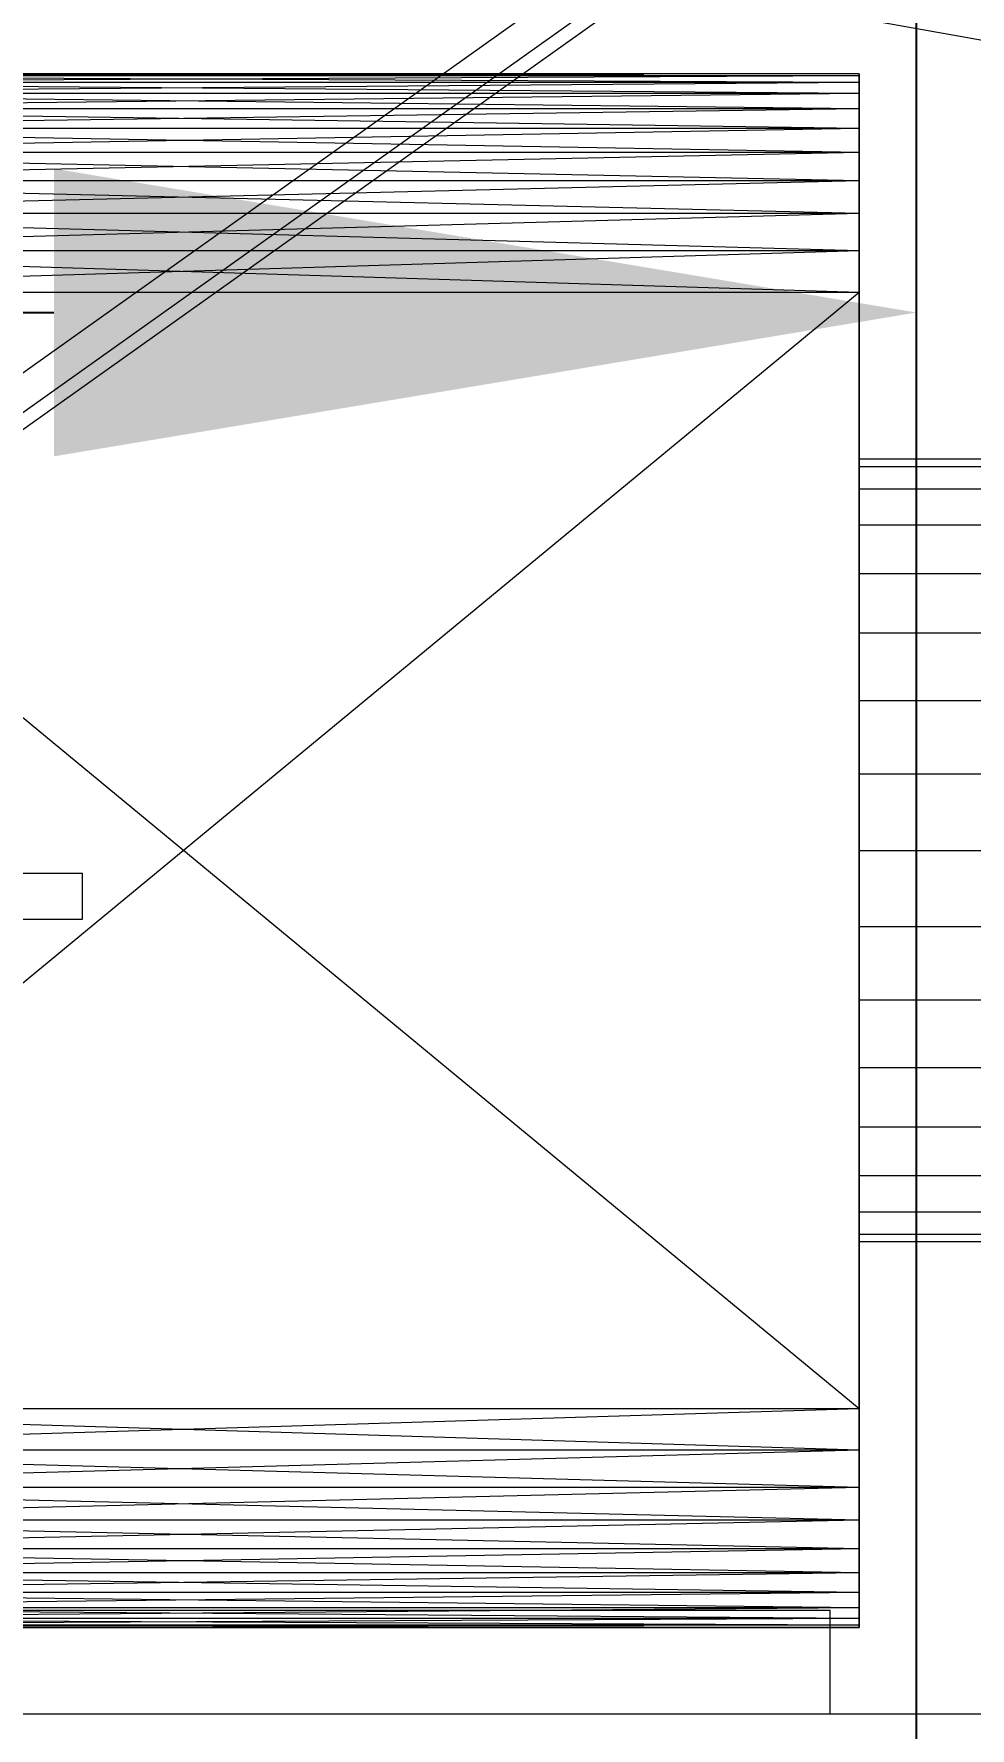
# Model space of a CAD drawing. Header units: millimetres. Extents: x -1970 to 59977, y -50268 to 6837.
# Drawn here: x 1571.5 to 1734.3, y -33946 to -33651.6 of the extents above; entities that cross this region are included whole.
import ezdxf

# ---------------------------------------------------------------- set-up
doc = ezdxf.new("R2010")
doc.units = ezdxf.units.MM
for name, color, linetype, lineweight in [('COTAS_O', 1, 'Continuous', 0), ('frontal_C03', 7, 'Continuous', 0), ('frontal_dos-mix', 7, 'Continuous', 0), ('frontal_secador', 7, 'Continuous', 0), ('frontal_tolva', 7, 'Continuous', 0)]:
    doc.layers.add(name, color=color, linetype=linetype, lineweight=lineweight)
doc.dimstyles.new('R19_100', dxfattribs={"dimtxt": 250, "dimasz": 150, "dimexe": 150, "dimexo": 80, "dimgap": 100, "dimtad": 1, "dimtih": 1, "dimtoh": 1, "dimdsep": 46, "dimcen": 0.09, "dimadec": 0, "dimazin": 0, "dimtfac": 1, "dimtdec": 4, "dimtofl": 0, "dimtmove": 0, "dimatfit": 3, "dimfxl": 1, "dimtolj": 1, "dimtzin": 0, "dimarcsym": 0})

# ---------------------------------------------------------------- blocks, each defined once
blk = doc.blocks.new('*D39')
at = {"layer": 'COTAS_O', "color": 0, "lineweight": -2, "transparency": 16777216}
for p, q in [((-1725, -34320), (-1725, -33550)), ((1725, -34320), (1725, -33550)), ((-1575, -33700), (1575, -33700))]:
    blk.add_line(p, q, dxfattribs=at)
at = {"layer": 'COTAS_O', "color": 0, "transparency": 16777216}
for points in [[(-1575, -33675), (-1575, -33725), (-1725, -33700)], [(1575, -33675), (1575, -33725), (1725, -33700)]]:
    blk.add_solid(points, dxfattribs=at)
at = {"layer": 'Defpoints', "color": 0, "transparency": 16777216}
for p in [(1725, -33700), (-1725, -34400), (1725, -34400)]:
    blk.add_point(p, dxfattribs=at)

msp = doc.modelspace()

# ---------------------------------------------------------------- linework, layer by layer
at = {"layer": 'frontal_C03'}
for p, q in [((1480, -33797.417), (1580, -33797.417)), ((1580, -33805.417), (1580, -33797.417)), ((1480, -33805.417), (1580, -33805.417))]:
    msp.add_line(p, q, dxfattribs=at)
at = {"layer": 'frontal_dos-mix'}
msp.add_line((1878, -33678.049), (228, -33383.049), dxfattribs=at)
at = {"layer": 'frontal_secador'}
for p, q in [((1715, -33658.88), (1480, -33658.5)), ((1715, -33658.5), (1480, -33658.5)), ((1715, -33658.5), (1480, -33658.88)), ((1715, -33660.02), (1480, -33658.88)), ((1715, -33658.88), (1480, -33658.88)), ((1715, -33658.88), (1480, -33660.02)), ((1715, -33661.92), (1480, -33660.02)), ((1715, -33660.02), (1480, -33660.02)), ((1715, -33660.02), (1480, -33661.92)), ((1715, -33660.02), (1715, -33658.5)), ((1715, -33658.5), (1715, -33658.88)), ((1715, -33664.58), (1715, -33658.5)), ((1715, -33658.5), (1715, -33661.92)), ((1715, -33682.82), (1715, -33658.5)), ((1715, -33658.5), (1715, -33677.12)), ((1715, -33919), (1715, -33658.5)), ((1715, -33658.5), (1715, -33914.82)), ((1715, -33658.88), (1715, -33660.02)), ((1715, -33658.88), (1715, -33661.92)), ((1715, -33664.58), (1715, -33660.02)), ((1715, -33660.02), (1715, -33661.92)), ((1715, -33664.58), (1480, -33661.92)), ((1715, -33661.92), (1480, -33661.92)), ((1715, -33661.92), (1480, -33664.58)), ((1715, -33661.92), (1715, -33664.58)), ((1715, -33661.92), (1715, -33668)), ((1715, -33661.92), (1715, -33677.12)), ((1715, -33668), (1480, -33664.58)), ((1715, -33664.58), (1480, -33664.58)), ((1715, -33664.58), (1480, -33668)), ((1715, -33672.18), (1715, -33664.58)), ((1715, -33664.58), (1715, -33668)), ((1715, -33682.82), (1715, -33664.58)), ((1715, -33672.18), (1480, -33668)), ((1715, -33668), (1480, -33668)), ((1715, -33668), (1480, -33672.18)), ((1715, -33668), (1715, -33672.18)), ((1715, -33668), (1715, -33677.12)), ((1715, -33677.12), (1480, -33672.18)), ((1715, -33672.18), (1480, -33672.18)), ((1715, -33672.18), (1480, -33677.12)), ((1715, -33682.82), (1715, -33672.18)), ((1715, -33672.18), (1715, -33677.12)), ((1715, -33682.82), (1480, -33677.12)), ((1715, -33677.12), (1480, -33677.12)), ((1715, -33677.12), (1480, -33682.82)), ((1715, -33677.12), (1715, -33682.82)), ((1715, -33677.12), (1715, -33689.28)), ((1715, -33677.12), (1715, -33890.5)), ((1715, -33677.12), (1715, -33914.82)), ((1715, -33689.28), (1480, -33682.82)), ((1715, -33682.82), (1480, -33682.82)), ((1715, -33682.82), (1480, -33689.28)), ((1715, -33696.5), (1715, -33682.82)), ((1715, -33682.82), (1715, -33689.28)), ((1715, -33897.72), (1715, -33682.82)), ((1715, -33919), (1715, -33682.82)), ((1715, -33696.5), (1480, -33689.28)), ((1715, -33689.28), (1480, -33689.28)), ((1715, -33689.28), (1480, -33696.5)), ((1715, -33689.28), (1715, -33696.5)), ((1715, -33689.28), (1715, -33890.5)), ((1715, -33890.5), (1480, -33696.5)), ((1715, -33696.5), (1480, -33696.5)), ((1715, -33696.5), (1480, -33890.5)), ((1715, -33897.72), (1715, -33696.5)), ((1715, -33696.5), (1715, -33890.5)), ((1715, -33726.807), (1715, -33725.5)), ((1740, -33725.5), (1715, -33725.5)), ((1715, -33730.676), (1715, -33726.807)), ((1740, -33726.807), (1715, -33726.807)), ((1715, -33736.96), (1715, -33730.676)), ((1740, -33730.676), (1715, -33730.676)), ((1715, -33745.417), (1715, -33736.96)), ((1740, -33736.96), (1715, -33736.96)), ((1715, -33755.721), (1715, -33745.417)), ((1740, -33745.417), (1715, -33745.417)), ((1715, -33767.478), (1715, -33755.721)), ((1740, -33755.721), (1715, -33755.721)), ((1715, -33780.234), (1715, -33767.478)), ((1740, -33767.478), (1715, -33767.478)), ((1715, -33793.5), (1715, -33780.234)), ((1740, -33780.234), (1715, -33780.234)), ((1715, -33793.5), (1715, -33806.766)), ((1715, -33793.5), (1740, -33793.5)), ((1715, -33806.766), (1715, -33819.522)), ((1740, -33806.766), (1715, -33806.766)), ((1715, -33819.522), (1715, -33831.279)), ((1740, -33819.522), (1715, -33819.522)), ((1715, -33831.279), (1715, -33841.583)), ((1740, -33831.279), (1715, -33831.279)), ((1715, -33841.583), (1715, -33850.04)), ((1740, -33841.583), (1715, -33841.583)), ((1715, -33850.04), (1715, -33856.324)), ((1740, -33850.04), (1715, -33850.04)), ((1715, -33856.324), (1715, -33860.193)), ((1740, -33856.324), (1715, -33856.324)), ((1715, -33860.193), (1715, -33861.5)), ((1740, -33860.193), (1715, -33860.193)), ((1740, -33861.5), (1715, -33861.5)), ((1715, -33897.72), (1480, -33890.5)), ((1715, -33890.5), (1480, -33890.5)), ((1715, -33890.5), (1480, -33897.72)), ((1715, -33890.5), (1715, -33897.72)), ((1715, -33890.5), (1715, -33904.18)), ((1715, -33890.5), (1715, -33914.82)), ((1715, -33904.18), (1480, -33897.72)), ((1715, -33897.72), (1480, -33897.72)), ((1715, -33897.72), (1480, -33904.18)), ((1715, -33909.88), (1715, -33897.72)), ((1715, -33897.72), (1715, -33904.18)), ((1715, -33919), (1715, -33897.72)), ((1715, -33909.88), (1480, -33904.18)), ((1715, -33904.18), (1480, -33904.18)), ((1715, -33904.18), (1480, -33909.88)), ((1715, -33904.18), (1715, -33909.88)), ((1715, -33904.18), (1715, -33914.82)), ((1715, -33914.82), (1480, -33909.88)), ((1715, -33909.88), (1480, -33909.88)), ((1715, -33909.88), (1480, -33914.82)), ((1715, -33919), (1715, -33909.88)), ((1715, -33909.88), (1715, -33914.82)), ((1715, -33919), (1480, -33914.82)), ((1715, -33914.82), (1480, -33914.82)), ((1715, -33914.82), (1480, -33919)), ((1715, -33914.82), (1715, -33919)), ((1715, -33914.82), (1715, -33922.42)), ((1715, -33914.82), (1715, -33926.98)), ((1715, -33922.42), (1480, -33919)), ((1715, -33919), (1480, -33919)), ((1715, -33919), (1480, -33922.42)), ((1715, -33925.08), (1715, -33919)), ((1715, -33919), (1715, -33922.42)), ((1715, -33928.12), (1715, -33919)), ((1715, -33926.98), (1715, -33919)), ((1715, -33925.08), (1480, -33922.42)), ((1715, -33922.42), (1480, -33922.42)), ((1715, -33922.42), (1480, -33925.08)), ((1715, -33922.42), (1715, -33925.08)), ((1715, -33922.42), (1715, -33926.98)), ((1440, -33925.5), (1710, -33925.5)), ((1715, -33926.98), (1480, -33925.08)), ((1715, -33925.08), (1480, -33925.08)), ((1715, -33925.08), (1480, -33926.98)), ((1710, -33943.5), (1710, -33925.5)), ((1715, -33928.12), (1715, -33925.08)), ((1715, -33925.08), (1715, -33926.98)), ((1715, -33928.12), (1480, -33926.98)), ((1715, -33926.98), (1480, -33926.98)), ((1715, -33926.98), (1480, -33928.12)), ((1715, -33928.5), (1480, -33928.12)), ((1715, -33928.12), (1480, -33928.12)), ((1715, -33928.12), (1480, -33928.5)), ((1480, -33928.5), (1715, -33928.5)), ((1715, -33926.98), (1715, -33928.5)), ((1715, -33928.12), (1715, -33926.98)), ((1715, -33928.5), (1715, -33928.12)), ((1325, -33943.5), (2125, -33943.5)), ((1440, -33943.5), (1710, -33943.5))]:
    msp.add_line(p, q, dxfattribs=at)
at = {"layer": 'frontal_tolva'}
for p, q in [((1725, -33600), (600, -34400)), ((600, -34406.849), (1725, -33606.849)), ((604.636, -34406.52), (1729.636, -33606.52))]:
    msp.add_line(p, q, dxfattribs=at)

# ---------------------------------------------------------------- dimensions: what is measured, and where the dimension line sits
at = {"layer": 'COTAS_O'}
dim = msp.add_aligned_dim(p1=(-1725, -34400), p2=(1725, -34400), distance=700, text='<> O', dimstyle='R19_100', dxfattribs=at)
dim.commit()
dim.dimension.update_dxf_attribs({"geometry": '*D39', "text_midpoint": (0, -33700)})

doc.saveas('drawing.dxf')
